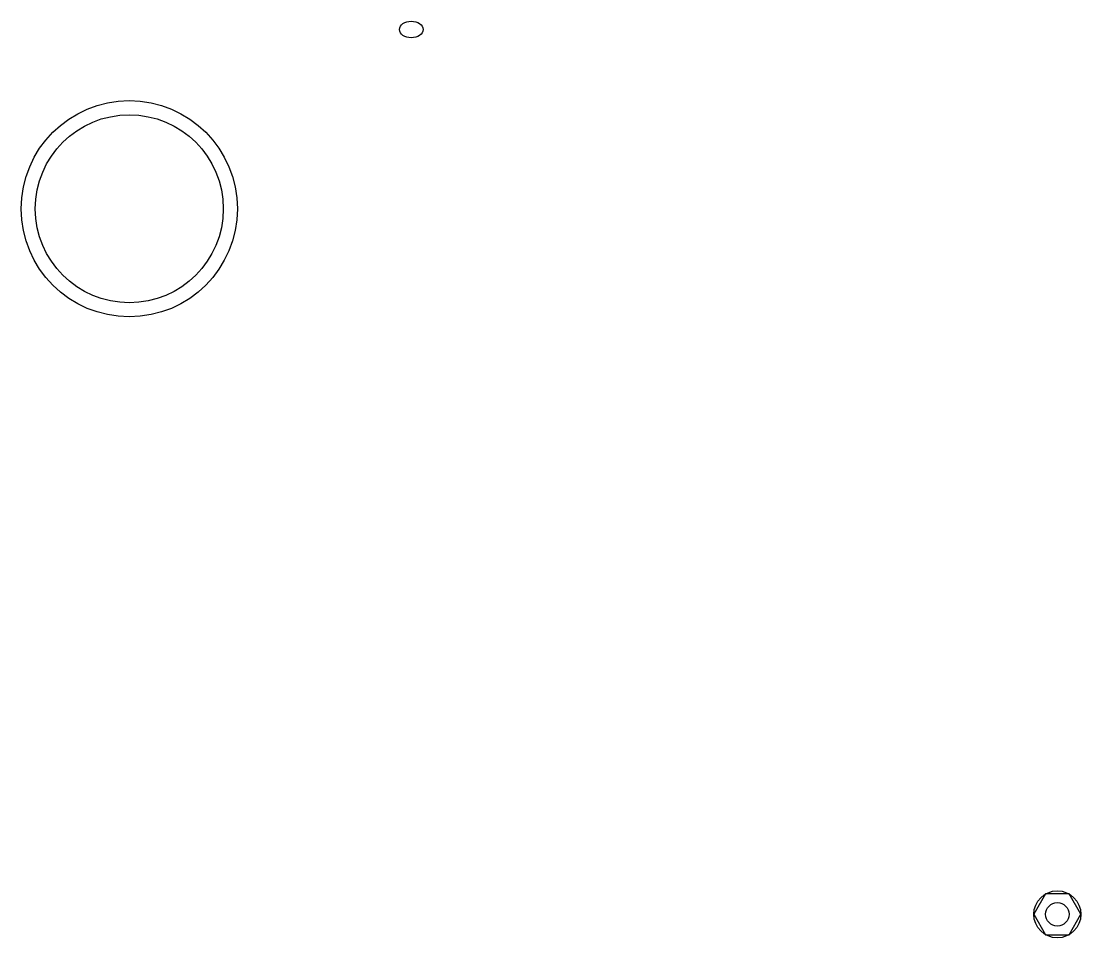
# Model space of a CAD drawing. Header units: centimetres. Extents: x 3757.3 to 3779.8, y 4997.4 to 5016.9.
import ezdxf

# ---------------------------------------------------------------- set-up
doc = ezdxf.new("R2010")
doc.units = ezdxf.units.CM

msp = doc.modelspace()

# ---------------------------------------------------------------- linework, layer by layer
msp.add_lwpolyline([(3779.086, 4998.376), (3778.836, 4997.943), (3779.086, 4997.51), (3779.586, 4997.51), (3779.836, 4997.943), (3779.586, 4998.376)], close=True)
at = {"extrusion": (3.53271e-16, -0.707107, 0.707107)}
msp.add_circle((3765.589, 3548.127, -3546.657), 0.25, dxfattribs=at)
for centre, radius in [((3759.589, 5012.956), 2.3), ((3759.589, 5012.956), 2), ((3779.336, 4997.943), 0.5), ((3779.336, 4997.943), 0.25)]:
    msp.add_circle(centre, radius)

doc.saveas('drawing.dxf')
